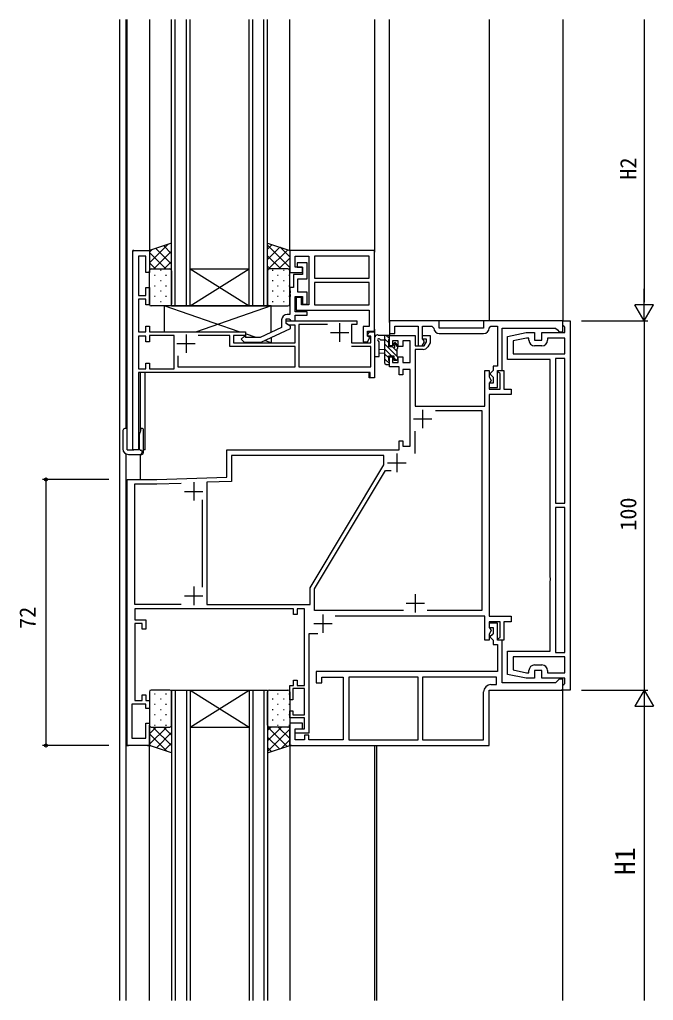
# Model space of a CAD drawing. Units: millimetres, scale not verified. Extents: x -437 to 438, y -681 to 679.
# Drawn here: x -242.1 to -70.4, y -286.8 to -21.3 of the extents above; entities that cross this region are included whole.
import ezdxf
from ezdxf.enums import TextEntityAlignment as Align

# ---------------------------------------------------------------- set-up
doc = ezdxf.new("R2010")
doc.units = ezdxf.units.MM
doc.header["$LTSCALE"] = 4
for name, color, linetype in [('0-2_YKK_11', 7, 'Continuous'), ('0-3_YKK_12', 2, 'Continuous'), ('0-4_YKK_13', 4, 'Continuous'), ('0-6_YKK_D', 6, 'Continuous')]:
    doc.layers.add(name, color=color, linetype=linetype)
doc.styles.add('ＭＳ ゴシック', font='')
doc.styles.get('ＭＳ ゴシック').set_extended_font_data('MS Gothic')

msp = doc.modelspace()

# ---------------------------------------------------------------- linework, layer by layer
at = {"layer": '0-2_YKK_11'}
for p, q in [((-155.386, -103.48), (-155.386, -108.48)), ((-157.886, -105.98), (-152.886, -105.98)), ((-196.986, -106.48), (-196.986, -111.48)), ((-128.386, -106.28), (-116.386, -106.28)), ((-199.486, -108.98), (-194.486, -108.98)), ((-100.586, -109.58), (-102.586, -109.58)), ((-132.886, -126.88), (-132.886, -131.88)), ((-135.386, -129.38), (-130.386, -129.38)), ((-134.886, -138.78), (-134.886, -132.653)), ((-139.886, -138.78), (-139.886, -143.78)), ((-142.386, -141.28), (-137.386, -141.28)), ((-194.886, -146.48), (-194.886, -151.48)), ((-197.386, -148.98), (-192.386, -148.98)), ((-192.586, -151.312), (-192.586, -174.88)), ((-194.886, -174.78), (-194.886, -179.78)), ((-197.386, -177.28), (-192.386, -177.28)), ((-134.886, -176.78), (-134.886, -181.78)), ((-137.386, -179.28), (-132.386, -179.28)), ((-159.886, -182.28), (-159.886, -187.28)), ((-162.386, -184.78), (-157.386, -184.78)), ((-102.586, -195.98), (-100.586, -195.98))]:
    msp.add_line(p, q, dxfattribs=at)
for points in [[(-147.086, -116.78), (-209.886, -116.78), (-209.886, -137.78), (-211.386, -137.78), (-211.386, -83.78), (-206.886, -83.78), (-206.886, -89.78), (-207.886, -89.78), (-207.886, -85.28), (-209.886, -85.28), (-209.886, -95.98), (-207.886, -95.98), (-207.886, -93.78), (-206.886, -93.78), (-206.886, -98.48), (-207.886, -98.48), (-207.886, -96.98), (-209.886, -96.98), (-209.886, -105.78), (-207.886, -105.78), (-207.886, -104.28), (-206.886, -104.28), (-206.886, -105.78), (-180.886, -105.78), (-180.886, -106.78), (-184.086, -106.78), (-184.086, -108.78), (-167.386, -108.78), (-167.386, -103.98), (-169.193, -103.98), (-169.886, -103.58), (-169.886, -102.78), (-150.686, -102.78), (-150.686, -103.78), (-152.186, -103.78), (-152.186, -108.78), (-146.886, -108.78), (-146.886, -106.98), (-147.612, -106.98), (-147.809, -106.64)], [(-176.636, -108.58), (-168.686, -104.873), (-168.686, -104.273), (-169.886, -103.58), (-169.886, -102.28), (-169.086, -102.28), (-168.886, -102.48), (-168.586, -102.78), (-167.386, -102.78), (-167.386, -101.28), (-164.186, -101.28), (-164.186, -100.38), (-167.386, -100.38), (-167.386, -96.28), (-165.386, -96.28), (-165.386, -98.28), (-164.186, -98.28), (-164.186, -95.08), (-166.686, -95.08), (-166.686, -91.48), (-164.186, -91.48), (-164.186, -87.08), (-166.886, -87.08), (-166.886, -88.28), (-165.386, -88.28), (-165.386, -90.28), (-167.886, -90.28), (-167.886, -93.78), (-168.886, -93.78), (-168.886, -94.522), (-168.766, -94.705), (-168.766, -95.255), (-168.886, -95.439), (-168.886, -95.522), (-168.766, -95.705), (-168.766, -96.255), (-168.886, -96.439), (-168.886, -101.08), (-169.586, -101.08)], [(-171.086, -102.58), (-171.086, -104.668), (-176.902, -107.38), (-180.737, -107.38), (-181.161, -106.956), (-182.01, -107.805), (-181.234, -108.58), (-176.636, -108.58)], [(-94.886, -102.78), (-116.386, -102.78), (-116.386, -104.78), (-128.386, -104.78), (-128.386, -102.78), (-141.886, -102.78), (-141.886, -106.28), (-140.386, -106.28), (-140.386, -104.28), (-134.086, -104.28), (-134.086, -109.58), (-133.034, -109.58), (-132.426, -108.526), (-132.636, -108.08), (-132.886, -107.785), (-132.886, -104.28), (-130.386, -104.28), (-129.886, -104.78)], [(-114.886, -104.78), (-114.386, -104.28), (-112.586, -104.28), (-112.586, -115.08), (-113.786, -115.08), (-113.786, -116.28), (-114.086, -116.58), (-114.586, -117.08), (-114.586, -117.28), (-114.086, -117.78), (-113.786, -118.08), (-113.786, -119.68), (-114.886, -119.68), (-114.886, -120.88), (-112.586, -120.88), (-112.586, -116.28), (-111.386, -116.28), (-111.386, -104.78), (-96.886, -104.78), (-96.386, -105.28), (-95.886, -105.78), (-94.886, -105.78), (-94.886, -102.78)], [(-158.672, -103.78), (-166.386, -103.78), (-166.386, -115.28), (-146.886, -115.28), (-146.886, -109.78), (-152.186, -109.78)], [(-147.809, -106.64), (-147.312, -105.78), (-145.886, -105.78), (-145.886, -118.28), (-147.086, -118.28), (-147.086, -116.78)], [(-206.886, -205.58), (-206.886, -207.78), (-207.886, -207.78), (-207.886, -206.58), (-211.686, -206.58), (-211.686, -215.78), (-207.886, -215.78), (-207.886, -211.78), (-206.886, -211.78), (-206.886, -217.78), (-212.886, -217.78), (-212.886, -145.78), (-204.886, -145.78), (-185.886, -145.117), (-185.886, -137.78), (-139.286, -137.78), (-139.286, -135.28), (-138.286, -135.28), (-138.286, -136.78), (-136.286, -136.78), (-136.286, -115.98), (-138.286, -115.98), (-138.286, -117.48), (-139.286, -117.48), (-139.286, -115.28), (-141.886, -115.28), (-141.886, -112.58), (-141.086, -112.58), (-141.086, -114.08), (-139.486, -114.08), (-139.486, -112.58), (-138.286, -112.58), (-138.286, -114.08), (-136.286, -114.08), (-136.286, -108.28), (-138.286, -108.28), (-138.286, -109.78), (-139.486, -109.78), (-139.486, -108.28), (-141.086, -108.28)], [(-199.186, -112.316), (-199.186, -115.28), (-167.386, -115.28), (-167.386, -109.78), (-185.086, -109.78), (-185.086, -106.78), (-193.649, -106.78)], [(-141.086, -108.28), (-141.086, -109.58), (-141.886, -109.58), (-141.886, -106.78), (-134.886, -106.78), (-134.886, -109.58), (-132.502, -109.58), (-131.886, -108.512), (-131.886, -107.78), (-132.886, -107.78), (-132.886, -106.78), (-130.886, -106.78), (-130.886, -108.78), (-131.492, -109.83)], [(-108.386, -111.78), (-94.386, -111.78), (-94.386, -107.48), (-99.086, -107.48), (-99.086, -108.08)], [(-104.086, -108.08), (-104.086, -107.48), (-104.728, -107.48), (-108.386, -108.258), (-108.386, -111.78)], [(-132.791, -110.58), (-134.886, -110.58), (-134.886, -125.88), (-116.086, -125.88), (-116.086, -116.28), (-114.886, -116.28), (-114.886, -117.961), (-114.326, -118.93), (-114.586, -119.38), (-114.886, -119.68), (-114.886, -121.28), (-111.886, -121.28), (-111.886, -117.042), (-112.426, -116.73), (-112.305, -116.28), (-110.886, -116.28), (-110.886, -121.28), (-108.886, -121.28), (-108.886, -122.78), (-114.886, -122.78), (-114.886, -182.78), (-108.886, -182.78), (-108.886, -184.28), (-110.886, -184.28), (-110.886, -189.28), (-112.305, -189.28), (-112.426, -188.83), (-111.886, -188.518), (-111.886, -184.28), (-114.886, -184.28), (-114.886, -185.88), (-114.586, -186.18), (-114.326, -186.63), (-114.886, -187.6), (-114.886, -189.28), (-116.086, -189.28), (-116.086, -182.78), (-156.613, -182.78)], [(-129.439, -127.08), (-116.886, -127.08), (-116.886, -181.28), (-131.661, -181.28)], [(-138.111, -181.28), (-162.186, -181.28), (-162.186, -175.413), (-142.947, -143.38), (-141.436, -143.38)], [(-198.284, -179.58), (-210.886, -179.58), (-210.886, -146.98), (-204.865, -146.98), (-198.34, -146.752)], [(-161.282, -187.58), (-163.686, -187.58), (-163.686, -214.48), (-167.386, -214.48), (-167.386, -213.28), (-164.886, -213.28), (-164.886, -210.28), (-168.886, -210.28), (-168.886, -208.38), (-168.086, -208.38), (-168.086, -209.48), (-164.886, -209.48), (-164.886, -202.38), (-168.086, -202.38), (-168.086, -205.38), (-168.886, -205.38), (-168.886, -201.58), (-167.886, -201.58), (-167.886, -200.08), (-166.886, -200.08), (-166.886, -201.58), (-164.886, -201.58), (-164.886, -180.78), (-166.886, -180.78), (-166.886, -182.28), (-167.886, -182.28), (-167.886, -180.78), (-210.886, -180.78), (-210.886, -183.78), (-207.886, -183.78), (-207.886, -186.28), (-208.886, -186.28), (-208.886, -184.78), (-210.886, -184.78), (-210.886, -205.58), (-208.886, -205.58), (-208.886, -204.08), (-207.886, -204.08), (-207.886, -205.58), (-206.886, -205.58)], [(-94.386, -193.78), (-108.386, -193.78), (-108.386, -197.303), (-104.728, -198.08), (-104.086, -198.08), (-104.086, -197.48)], [(-99.086, -197.48), (-99.086, -198.08), (-94.386, -198.08), (-94.386, -193.78)], [(-112.886, -199.28), (-132.886, -199.28), (-132.886, -216.28), (-116.386, -216.28), (-116.386, -203.28)], [(-114.386, -201.28), (-112.886, -201.28), (-112.886, -199.28)]]:
    msp.add_lwpolyline(points, dxfattribs=at)
for points in [[(-145.886, -83.78), (-168.886, -83.78), (-168.886, -89.78), (-165.386, -89.78), (-165.386, -88.28), (-167.386, -88.28), (-167.386, -85.28), (-163.686, -85.28), (-163.686, -98.48), (-165.686, -98.48), (-165.686, -96.48), (-167.186, -96.48), (-167.186, -99.98), (-147.386, -99.98), (-147.386, -104.38), (-148.986, -104.38), (-148.986, -108.48), (-147.839, -108.48), (-147.176, -107.332), (-147.786, -106.98), (-147.786, -105.58), (-145.886, -105.58)], [(-147.386, -85.28), (-162.186, -85.28), (-162.186, -91.28), (-147.386, -91.28)], [(-147.386, -92.48), (-162.186, -92.48), (-162.186, -98.48), (-147.386, -98.48)], [(-92.886, -102.78), (-92.886, -202.78), (-94.886, -202.78), (-94.886, -201.48), (-94.686, -201.28), (-94.386, -200.98), (-94.386, -199.58), (-100.586, -199.58), (-100.586, -197.48), (-102.586, -197.48), (-102.586, -199.58), (-104.886, -199.58), (-109.886, -198.518), (-109.886, -192.28), (-98.386, -192.28), (-98.386, -173.239), (-98.266, -173.055), (-98.266, -172.505), (-98.386, -172.322), (-98.386, -113.28), (-109.886, -113.28), (-109.886, -107.043), (-104.886, -105.98), (-102.586, -105.98), (-102.586, -108.08), (-100.586, -108.08), (-100.586, -105.98), (-94.386, -105.98), (-94.386, -104.58), (-94.686, -104.28), (-94.886, -104.08), (-94.886, -102.78)], [(-200.186, -115.78), (-200.186, -106.78), (-206.886, -106.78), (-206.886, -108.48), (-207.886, -108.48), (-207.886, -106.98), (-209.886, -106.98), (-209.886, -115.78), (-207.886, -115.78), (-207.886, -114.28), (-206.886, -114.28), (-206.886, -115.78)], [(-96.886, -112.98), (-96.886, -152.18), (-94.386, -152.18), (-94.386, -112.98)], [(-143.386, -139.28), (-184.686, -139.28), (-184.686, -146.276), (-191.386, -146.51), (-191.386, -179.58), (-163.386, -179.58), (-163.386, -175.08), (-143.386, -141.78)], [(-96.886, -153.38), (-96.886, -192.58), (-94.386, -192.58), (-94.386, -153.38)], [(-168.886, -217.78), (-114.886, -217.78), (-114.886, -202.78), (-94.886, -202.78), (-94.886, -199.78), (-95.886, -199.78), (-96.386, -200.28), (-96.886, -200.78), (-111.386, -200.78), (-111.386, -189.28), (-112.586, -189.28), (-112.586, -184.68), (-114.886, -184.68), (-114.886, -185.88), (-113.786, -185.88), (-113.786, -187.48), (-114.086, -187.78), (-114.586, -188.28), (-114.586, -188.48), (-114.086, -188.98), (-113.786, -189.28), (-113.786, -190.48), (-112.586, -190.48), (-112.586, -197.78), (-161.686, -197.78), (-161.686, -200.78), (-160.186, -200.78), (-160.186, -199.28), (-154.386, -199.28), (-154.386, -216.28), (-163.686, -216.28), (-163.686, -214.98), (-164.886, -214.98), (-164.886, -216.28), (-167.386, -216.28), (-167.386, -213.28), (-165.386, -213.28), (-165.386, -211.78), (-168.886, -211.78)], [(-134.086, -199.28), (-152.886, -199.28), (-152.886, -216.28), (-134.086, -216.28)]]:
    msp.add_lwpolyline(points, close=True, dxfattribs=at)
for centre, radius, start, end in [((-169.586, -102.58), 1.5, 90.00001, 179.99999), ((-128.386, -104.78), 1.5, 180.00002, 270), ((-116.386, -104.78), 1.5, 270, 0), ((-102.586, -108.08), 1.5, 180.00001, 269.99999), ((-100.586, -108.08), 1.5, 270.00001, 359.99999), ((-132.791, -109.08), 1.5, 269.99999, 330.00001), ((-102.586, -197.48), 1.5, 90.00001, 179.99999), ((-100.586, -197.48), 1.5, 0.00001, 89.99999), ((-114.386, -203.28), 2, 90.00001, 179.99999)]:
    msp.add_arc(centre, radius, start, end, dxfattribs=at)
at = {"layer": '0-3_YKK_12'}
for p, q in [((-214.886, -286.779), (-214.886, -21.283)), ((-213.286, -21.283), (-213.286, -131.941)), ((-212.886, -137.78), (-212.886, -21.283)), ((-206.886, -21.283), (-206.886, -83.78)), ((-200.886, -98.78), (-200.886, -21.283)), ((-199.886, -98.78), (-199.886, -21.283)), ((-196.886, -98.78), (-196.886, -21.283)), ((-195.886, -98.78), (-195.886, -21.283)), ((-179.886, -98.78), (-179.886, -21.283)), ((-178.886, -98.78), (-178.886, -21.283)), ((-175.886, -98.78), (-175.886, -21.283)), ((-168.886, -83.78), (-168.886, -21.283)), ((-145.886, -21.283), (-145.886, -84.28)), ((-141.886, -103.28), (-141.886, -21.283)), ((-114.886, -21.283), (-114.886, -102.78)), ((-207.386, -83.78), (-206.886, -83.78)), ((-195.886, -88.78), (-179.886, -88.78)), ((-195.886, -88.78), (-179.886, -98.78)), ((-195.886, -98.78), (-179.886, -88.78)), ((-141.386, -102.78), (-141.886, -102.78)), ((-115.886, -102.78), (-128.886, -102.78)), ((-145.886, -105.08), (-145.886, -106.08)), ((-141.886, -104.78), (-141.886, -106.78)), ((-145.886, -106.78), (-145.686, -106.78)), ((-142.186, -106.78), (-141.886, -106.78)), ((-209.386, -116.78), (-209.386, -132.78)), ((-208.086, -137.78), (-208.086, -116.78)), ((-147.386, -118.28), (-147.386, -116.78)), ((-146.786, -118.28), (-147.386, -118.28)), ((-212.886, -137.78), (-211.086, -137.78)), ((-209.686, -137.78), (-210.186, -137.78)), ((-208.086, -137.78), (-208.486, -137.78)), ((-213.286, -138.807), (-213.286, -286.779)), ((-209.386, -138.98), (-209.386, -145.78)), ((-200.886, -202.78), (-200.886, -286.779)), ((-199.886, -202.78), (-199.886, -286.779)), ((-196.886, -202.78), (-196.886, -286.779)), ((-195.886, -202.78), (-195.886, -286.779)), ((-195.886, -212.78), (-179.886, -202.78)), ((-195.886, -202.78), (-179.886, -212.78)), ((-179.886, -202.78), (-179.886, -286.779)), ((-178.886, -202.78), (-178.886, -286.779)), ((-175.886, -202.78), (-175.886, -286.779)), ((-195.886, -212.78), (-179.886, -212.78)), ((-213.286, -217.78), (-212.586, -217.78)), ((-207.386, -217.78), (-206.886, -217.78)), ((-206.886, -286.779), (-206.886, -217.78)), ((-145.886, -217.78), (-145.886, -286.779)), ((-145.386, -217.78), (-145.386, -286.779))]:
    msp.add_line(p, q, dxfattribs=at)
for points in [[(-200.886, -98.78), (-174.886, -98.78), (-174.886, -21.283)], [(-94.886, -21.283), (-94.886, -102.78), (-95.386, -102.78)], [(-211.086, -83.78), (-211.386, -83.78), (-211.386, -84.08)], [(-145.886, -117.98), (-145.886, -118.28), (-146.186, -118.28)], [(-200.886, -202.78), (-174.886, -202.78), (-174.886, -286.779)], [(-94.886, -286.779), (-94.886, -202.78), (-95.386, -202.78)], [(-168.386, -217.78), (-168.886, -217.78), (-168.886, -286.779)]]:
    msp.add_lwpolyline(points, dxfattribs=at)
at = {"layer": '0-4_YKK_13'}
for p, q in [((-206.886, -87.1), (-201.906, -82.121)), ((-200.886, -81.816), (-200.913, -81.789)), ((-174.886, -83.384), (-173.683, -82.181)), ((-206.886, -84.271), (-206.149, -83.535)), ((-206.886, -83.78), (-206.886, -89.28)), ((-202.407, -88.78), (-206.886, -84.302)), ((-205.738, -88.78), (-200.886, -83.928)), ((-200.886, -87.473), (-205.155, -83.204)), ((-200.886, -84.645), (-203.034, -82.496)), ((-168.886, -88.361), (-174.886, -82.361)), ((-174.886, -86.212), (-171.562, -82.888)), ((-174.886, -89.041), (-169.44, -83.595)), ((-168.886, -85.532), (-171.513, -82.904)), ((-168.886, -83.78), (-168.886, -89.28)), ((-205.235, -88.78), (-206.886, -87.13)), ((-202.909, -88.78), (-200.886, -86.757)), ((-171.294, -88.78), (-174.886, -85.189)), ((-171.797, -88.78), (-168.886, -85.869)), ((-206.886, -98.28), (-206.886, -89.28)), ((-206.845, -89.083), (-206.746, -89.083)), ((-206.386, -88.78), (-201.386, -88.78)), ((-203.916, -89.083), (-203.716, -89.083)), ((-200.886, -89.28), (-200.886, -98.28)), ((-174.123, -88.78), (-174.886, -88.017)), ((-174.886, -89.28), (-174.886, -98.28)), ((-169.386, -88.78), (-174.386, -88.78)), ((-173.616, -89.083), (-173.416, -89.083)), ((-170.586, -89.083), (-170.386, -89.083)), ((-169.076, -88.888), (-168.886, -88.698)), ((-168.886, -98.28), (-168.886, -89.28)), ((-206.886, -91.913), (-206.746, -91.913)), ((-205.531, -90.498), (-205.331, -90.498)), ((-203.916, -91.913), (-203.716, -91.913)), ((-202.501, -90.498), (-202.301, -90.498)), ((-173.616, -91.913), (-173.416, -91.913)), ((-172.201, -90.498), (-172.001, -90.498)), ((-170.586, -91.913), (-170.386, -91.913)), ((-169.171, -90.498), (-168.971, -90.498)), ((-206.886, -94.743), (-206.746, -94.743)), ((-205.531, -93.328), (-205.331, -93.328)), ((-203.916, -94.743), (-203.716, -94.743)), ((-202.501, -93.328), (-202.301, -93.328)), ((-173.616, -94.743), (-173.416, -94.743)), ((-172.201, -93.328), (-172.001, -93.328)), ((-170.586, -94.743), (-170.386, -94.743)), ((-169.171, -93.328), (-168.971, -93.328)), ((-206.886, -97.573), (-206.746, -97.573)), ((-205.531, -96.158), (-205.331, -96.158)), ((-203.916, -97.573), (-203.716, -97.573)), ((-202.501, -96.158), (-202.301, -96.158)), ((-173.616, -97.573), (-173.416, -97.573)), ((-172.201, -96.158), (-172.001, -96.158)), ((-170.586, -97.573), (-170.386, -97.573)), ((-169.171, -96.158), (-168.971, -96.158)), ((-201.386, -98.78), (-206.386, -98.78)), ((-182.586, -105.78), (-202.886, -98.78)), ((-174.386, -98.78), (-169.386, -98.78)), ((-177.946, -107.38), (-180.886, -106.367)), ((-173.886, -107.298), (-173.886, -108.78)), ((-143.086, -114.38), (-143.086, -106.78)), ((-142.086, -108.797), (-143.086, -107.797)), ((-141.886, -107.65), (-142.755, -106.78)), ((-142.086, -109.88), (-142.086, -107.88)), ((-139.786, -112.444), (-143.086, -109.144)), ((-141.296, -112.28), (-143.086, -110.491)), ((-139.786, -111.097), (-140.765, -110.117)), ((-139.586, -109.95), (-140.63, -108.906)), ((-139.786, -110.38), (-139.586, -110.18)), ((-142.086, -112.838), (-143.086, -111.838)), ((-141.886, -114.385), (-143.086, -113.185)), ((-140.096, -113.48), (-140.686, -112.891)), ((-139.886, -113.48), (-139.586, -113.18)), ((-139.59, -112.64), (-139.745, -112.485)), ((-214.086, -132.48), (-214.086, -137.48)), ((-213.186, -131.98), (-213.586, -131.98)), ((-208.486, -132.98), (-208.486, -132.28)), ((-209.686, -133.98), (-209.436, -132.98)), ((-209.686, -133.98), (-209.686, -137.836)), ((-208.486, -138.48), (-208.486, -132.98)), ((-209.38, -137.842), (-212.886, -137.78)), ((-209.38, -137.842), (-209.18, -137.845)), ((-212.586, -138.98), (-209.386, -138.98)), ((-209.386, -138.98), (-208.986, -138.98)), ((-208.886, -138.48), (-208.886, -138.145)), ((-206.886, -203.28), (-206.886, -212.28)), ((-201.386, -202.78), (-206.386, -202.78)), ((-205.531, -203.765), (-205.331, -203.765)), ((-202.501, -203.765), (-202.301, -203.765)), ((-200.886, -212.28), (-200.886, -203.28)), ((-174.886, -212.28), (-174.886, -203.28)), ((-174.386, -202.78), (-169.386, -202.78)), ((-172.201, -203.765), (-172.001, -203.765)), ((-169.171, -203.765), (-168.971, -203.765)), ((-168.886, -203.28), (-168.886, -212.28)), ((-206.886, -205.18), (-206.746, -205.18)), ((-205.531, -206.595), (-205.331, -206.595)), ((-203.916, -205.18), (-203.716, -205.18)), ((-202.501, -206.595), (-202.301, -206.595)), ((-173.616, -205.18), (-173.416, -205.18)), ((-172.201, -206.595), (-172.001, -206.595)), ((-170.586, -205.18), (-170.386, -205.18)), ((-169.171, -206.595), (-168.971, -206.595)), ((-206.886, -208.01), (-206.746, -208.01)), ((-205.531, -209.425), (-205.331, -209.425)), ((-203.916, -208.01), (-203.716, -208.01)), ((-202.501, -209.425), (-202.301, -209.425)), ((-173.616, -208.01), (-173.416, -208.01)), ((-172.201, -209.425), (-172.001, -209.425)), ((-170.586, -208.01), (-170.386, -208.01)), ((-169.171, -209.425), (-168.971, -209.425)), ((-206.886, -210.84), (-206.746, -210.84)), ((-206.886, -217.78), (-206.886, -212.28)), ((-205.531, -212.255), (-205.331, -212.255)), ((-203.916, -210.84), (-203.716, -210.84)), ((-202.501, -212.255), (-202.301, -212.255)), ((-173.616, -210.84), (-173.416, -210.84)), ((-172.201, -212.255), (-172.001, -212.255)), ((-170.586, -210.84), (-170.386, -210.84)), ((-169.171, -212.255), (-168.971, -212.255)), ((-168.886, -217.78), (-168.886, -212.28)), ((-206.886, -214.621), (-205.045, -212.78)), ((-206.886, -217.449), (-202.217, -212.78)), ((-202.192, -219.345), (-206.886, -214.651)), ((-206.386, -212.78), (-201.386, -212.78)), ((-200.886, -217.823), (-205.928, -212.78)), ((-205.013, -218.405), (-200.886, -214.278)), ((-200.886, -214.994), (-203.1, -212.78)), ((-169.583, -218.013), (-174.886, -212.71)), ((-174.886, -213.734), (-173.932, -212.78)), ((-174.886, -216.562), (-171.104, -212.78)), ((-174.886, -219.39), (-168.886, -213.39)), ((-169.386, -212.78), (-174.386, -212.78)), ((-168.886, -215.882), (-171.987, -212.78)), ((-168.886, -213.053), (-169.196, -212.743)), ((-206.435, -217.931), (-206.886, -217.48)), ((-202.891, -219.112), (-200.886, -217.106)), ((-171.704, -218.72), (-174.886, -215.539)), ((-171.228, -218.561), (-168.886, -216.219)), ((-173.826, -219.427), (-174.886, -218.367))]:
    msp.add_line(p, q, dxfattribs=at)
for points in [[(-200.886, -89.28), (-200.886, -81.78), (-206.886, -83.78)], [(-174.886, -89.28), (-174.886, -81.78), (-168.886, -83.78)], [(-173.886, -98.78), (-202.886, -98.78), (-202.886, -105.78), (-180.886, -105.78), (-180.886, -107.232)], [(-173.886, -105.974), (-173.886, -98.78), (-194.186, -105.78)], [(-180.886, -108.58), (-180.886, -108.78), (-173.886, -108.78), (-175.713, -108.15)], [(-142.086, -107.88), (-141.886, -107.68), (-141.886, -106.78), (-144.866, -106.78), (-145.126, -106.63), (-145.681, -106.835), (-145.781, -107.118), (-145.886, -107.346), (-145.886, -112.507), (-144.686, -112.508), (-144.683, -108.547), (-144.884, -108.264)], [(-144.526, -107.83), (-144.266, -107.98), (-143.086, -107.98)], [(-139.586, -110.18), (-139.586, -109.456), (-140.315, -108.726), (-140.686, -108.88), (-140.686, -109.419), (-140.549, -109.671)], [(-143.086, -111.68), (-144.686, -111.538), (-144.686, -110.623), (-143.086, -110.48)], [(-140.895, -110.017), (-141.147, -109.88), (-142.086, -109.88)], [(-139.586, -113.18), (-139.586, -112.68), (-139.786, -112.48), (-139.786, -110.38)], [(-143.086, -114.38), (-142.786, -114.68), (-141.886, -114.68), (-141.886, -113.78), (-142.086, -113.58), (-142.086, -112.28), (-140.686, -112.28), (-140.686, -113.48), (-139.886, -113.48)], [(-212.886, -137.78), (-212.886, -132.48), (-212.886, -132.28)], [(-208.786, -131.98), (-209.186, -131.98), (-209.436, -132.98)], [(-200.886, -212.28), (-200.886, -219.78), (-206.886, -217.78)], [(-174.886, -212.28), (-174.886, -219.78), (-168.886, -217.78)]]:
    msp.add_lwpolyline(points, dxfattribs=at)
for centre, radius, start, end in [((-206.386, -89.28), 0.5, 90, 180), ((-201.386, -89.28), 0.5, 0, 90), ((-174.386, -89.28), 0.5, 90, 180), ((-169.386, -89.28), 0.5, 0, 90), ((-206.386, -98.28), 0.5, 180, 270), ((-201.386, -98.28), 0.5, 270, 0), ((-174.386, -98.28), 0.5, 180, 270), ((-169.386, -98.28), 0.5, 270, 0), ((-144.786, -107.98), 0.3, 30.00001, 250.81027), ((-140.686, -109.88), 0.25, 213.05573, 56.94427), ((-213.586, -132.48), 0.5, 90, 180), ((-213.186, -132.28), 0.3, 0, 90), ((-208.786, -132.28), 0.3, 0, 90), ((-212.586, -137.48), 1.5, 180, 270), ((-209.186, -138.145), 0.3, 0, 89), ((-209.386, -138.48), 0.5, 270, 0), ((-208.986, -138.48), 0.5, 270, 0), ((-206.386, -203.28), 0.5, 90, 180), ((-201.386, -203.28), 0.5, 0, 90), ((-174.386, -203.28), 0.5, 90, 180), ((-169.386, -203.28), 0.5, 0, 90), ((-206.386, -212.28), 0.5, 180, 270), ((-201.386, -212.28), 0.5, 270, 0), ((-174.386, -212.28), 0.5, 180, 270), ((-169.386, -212.28), 0.5, 270, 0)]:
    msp.add_arc(centre, radius, start, end, dxfattribs=at)
at = {"layer": '0-6_YKK_D'}
for p, q in [((-72.886, -21.283), (-72.886, -97.78)), ((-72.886, -102.78), (-72.886, -94.12)), ((-72.886, -102.78), (-75.386, -98.45)), ((-70.386, -98.45), (-75.386, -98.45)), ((-72.886, -102.78), (-70.386, -98.45)), ((-89.886, -102.78), (-71.886, -102.78)), ((-89.886, -102.78), (-71.886, -102.78)), ((-72.886, -102.78), (-72.886, -202.78)), ((-217.886, -145.78), (-235.886, -145.78)), ((-234.886, -217.78), (-234.886, -145.78)), ((-89.886, -202.78), (-71.886, -202.78)), ((-89.886, -202.78), (-71.886, -202.78)), ((-72.886, -202.78), (-75.386, -207.11)), ((-72.886, -202.78), (-70.386, -207.11)), ((-72.886, -202.78), (-72.886, -211.441)), ((-75.386, -207.11), (-70.386, -207.11)), ((-72.886, -207.78), (-72.886, -286.779)), ((-217.886, -217.78), (-235.886, -217.78))]:
    msp.add_line(p, q, dxfattribs=at)
for centre in [(-234.886, -145.78), (-234.886, -217.78)]:
    msp.add_circle(centre, 0.425, dxfattribs=at)

# ---------------------------------------------------------------- texts
at = {"layer": '0-6_YKK_D', "style": 'ＭＳ ゴシック'}
for s, height, p in [('H2', 4.399, (-73.686, -64.594)), ('100', 4.399, (-73.686, -159.633)), ('72', 4.399, (-236.386, -186.212)), ('H1', 5.499, (-73.686, -252.862))]:
    msp.add_text(s, height=height, rotation=90, dxfattribs=at).set_placement(p, align=Align.BOTTOM_LEFT)

doc.saveas('drawing.dxf')
